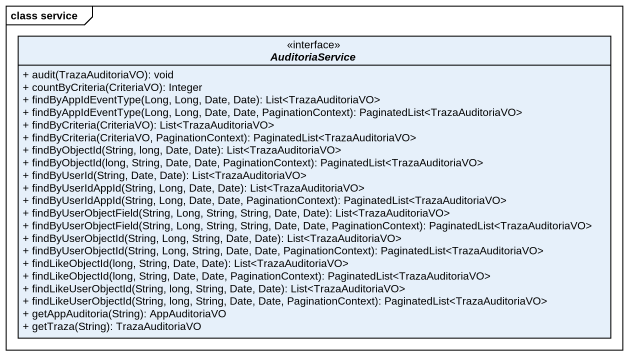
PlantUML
@startuml
mainframe class service
hide circle
hide empty members
skinparam classAttributeIconSize 0
interface AuditoriaService <<interface>> {
  + audit(TrazaAuditoriaVO): void
  + countByCriteria(CriteriaVO): Integer
  + findByAppIdEventType(Long, Long, Date, Date): List<TrazaAuditoriaVO>
  + findByAppIdEventType(Long, Long, Date, Date, PaginationContext): PaginatedList<TrazaAuditoriaVO>
  + findByCriteria(CriteriaVO): List<TrazaAuditoriaVO>
  + findByCriteria(CriteriaVO, PaginationContext): PaginatedList<TrazaAuditoriaVO>
  + findByObjectId(String, long, Date, Date): List<TrazaAuditoriaVO>
  + findByObjectId(long, String, Date, Date, PaginationContext): PaginatedList<TrazaAuditoriaVO>
  + findByUserId(String, Date, Date): List<TrazaAuditoriaVO>
  + findByUserIdAppId(String, Long, Date, Date): List<TrazaAuditoriaVO>
  + findByUserIdAppId(String, Long, Date, Date, PaginationContext): PaginatedList<TrazaAuditoriaVO>
  + findByUserObjectField(String, Long, String, String, Date, Date): List<TrazaAuditoriaVO>
  + findByUserObjectField(String, Long, String, String, Date, Date, PaginationContext): PaginatedList<TrazaAuditoriaVO>
  + findByUserObjectId(String, Long, String, Date, Date): List<TrazaAuditoriaVO>
  + findByUserObjectId(String, Long, String, Date, Date, PaginationContext): PaginatedList<TrazaAuditoriaVO>
  + findLikeObjectId(long, String, Date, Date): List<TrazaAuditoriaVO>
  + findLikeObjectId(long, String, Date, Date, PaginationContext): PaginatedList<TrazaAuditoriaVO>
  + findLikeUserObjectId(String, long, String, Date, Date): List<TrazaAuditoriaVO>
  + findLikeUserObjectId(String, long, String, Date, Date, PaginationContext): PaginatedList<TrazaAuditoriaVO>
  + getAppAuditoria(String): AppAuditoriaVO
  + getTraza(String): TrazaAuditoriaVO
}
@enduml
